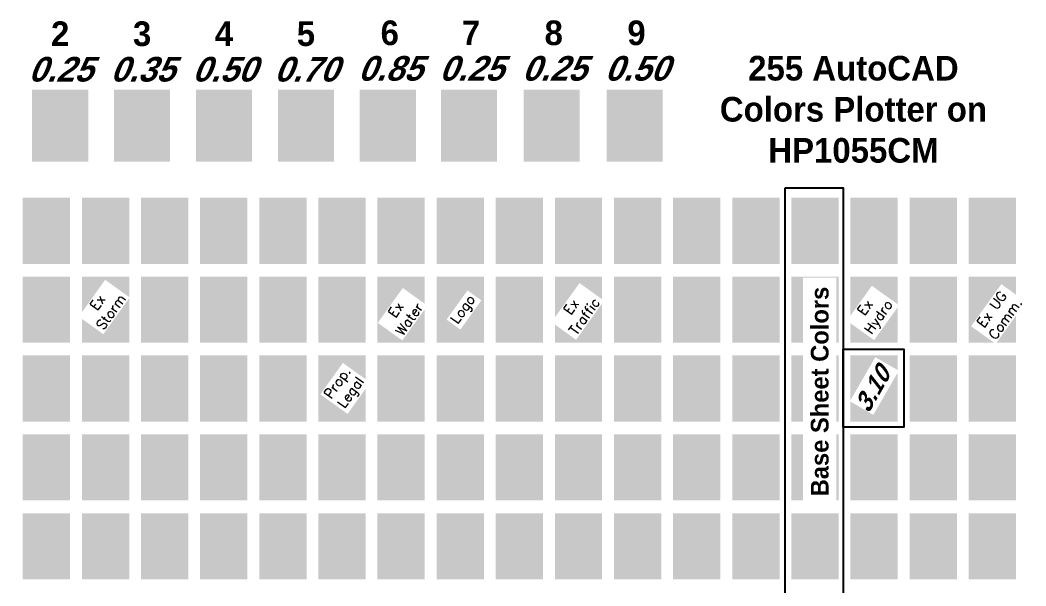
# Model space of a CAD drawing. Header units: inches. Extents: x -10 to 148, y -12 to 104.
# Drawn here: x 45.7 to 147.8, y 46.3 to 103.7 of the extents above; entities that cross this region are included whole.
import ezdxf
from ezdxf.enums import TextEntityAlignment as Align

# ---------------------------------------------------------------- set-up
doc = ezdxf.new("R2010")
doc.units = ezdxf.units.IN
doc.header["$MEASUREMENT"] = 0
doc.layers.add('GENERIC', color=216, linetype='Continuous')
doc.layers.add('text2', color=212, linetype='Continuous')
doc.styles.get("Standard").update_dxf_attribs({"font": 'bold.shx'})
doc.styles.add('style2', font='simplex.shx', dxfattribs={"height": 1})

# ---------------------------------------------------------------- blocks, each defined once
blk = doc.blocks.new('SWATCH')
at = {"color": 0}
blk.add_solid([(0, 0), (0, 6.7), (4.8, 0), (4.8, 6.7)], dxfattribs=at)

msp = doc.modelspace()

# ---------------------------------------------------------------- linework, layer by layer
at = {"color": 214}
msp.add_lwpolyline([(129.2691364416788, 70.32721486387999), (135.4110997578882, 70.32721486387999), (135.4110997578882, 62.42123125327572), (129.2691364416788, 62.42123125327572)], close=True, dxfattribs=at)
at = {"layer": 'GENERIC', "color": 2}
msp.add_solid([(46.95451696375537, 89.36808455114823), (46.95451696375537, 96.68058455114823), (52.64201696375537, 89.36808455114823), (52.64201696375537, 96.68058455114823)], dxfattribs=at)
at = {"layer": 'GENERIC', "color": 3}
msp.add_solid([(55.26701696375537, 89.36808455114823), (55.26701696375537, 96.68058455114823), (60.95451696375537, 89.36808455114823), (60.95451696375537, 96.68058455114823)], dxfattribs=at)
at = {"layer": 'GENERIC', "color": 4}
msp.add_solid([(63.57951696375537, 89.36808455114823), (63.57951696375537, 96.68058455114823), (69.26701696375538, 89.36808455114823), (69.26701696375538, 96.68058455114823)], dxfattribs=at)
at = {"layer": 'GENERIC', "color": 5}
msp.add_solid([(71.89201696375538, 89.36808455114823), (71.89201696375538, 96.68058455114823), (77.57951696375538, 89.36808455114823), (77.57951696375538, 96.68058455114823)], dxfattribs=at)
at = {"layer": 'GENERIC', "color": 6}
msp.add_solid([(80.20451696375538, 89.36808455114823), (80.20451696375538, 96.68058455114823), (85.89201696375538, 89.36808455114823), (85.89201696375538, 96.68058455114823)], dxfattribs=at)
at = {"layer": 'GENERIC', "color": 7}
msp.add_solid([(88.44504720900362, 89.36634412274448), (88.44504720900362, 96.67884412274448), (94.13254720900362, 89.36634412274448), (94.13254720900362, 96.67884412274448)], dxfattribs=at)
at = {"layer": 'GENERIC', "color": 8}
msp.add_solid([(96.84444983202528, 89.36634412274448), (96.84444983202528, 96.67884412274448), (102.5319498320253, 89.36634412274448), (102.5319498320253, 96.67884412274448)], dxfattribs=at)
at = {"layer": 'GENERIC', "color": 9}
msp.add_solid([(105.2438524550469, 89.36634412274448), (105.2438524550469, 96.67884412274448), (110.9313524550469, 89.36634412274448), (110.9313524550469, 96.67884412274448)], dxfattribs=at)

# ---------------------------------------------------------------- block references
at = {"layer": 'GENERIC', "color": 80}
msp.add_blockref('SWATCH', (46, 79), dxfattribs=at)
at = {"layer": 'GENERIC', "color": 90}
msp.add_blockref('SWATCH', (52, 79), dxfattribs=at)
at = {"layer": 'GENERIC', "color": 100}
msp.add_blockref('SWATCH', (58, 79), dxfattribs=at)
at = {"layer": 'GENERIC', "color": 110}
msp.add_blockref('SWATCH', (64, 79), dxfattribs=at)
at = {"layer": 'GENERIC', "color": 120}
msp.add_blockref('SWATCH', (70, 79), dxfattribs=at)
at = {"layer": 'GENERIC', "color": 130}
msp.add_blockref('SWATCH', (76, 79), dxfattribs=at)
at = {"layer": 'GENERIC', "color": 140}
msp.add_blockref('SWATCH', (82, 79), dxfattribs=at)
at = {"layer": 'GENERIC', "color": 150}
msp.add_blockref('SWATCH', (88, 79), dxfattribs=at)
at = {"layer": 'GENERIC', "color": 160}
msp.add_blockref('SWATCH', (94, 79), dxfattribs=at)
at = {"layer": 'GENERIC', "color": 170}
msp.add_blockref('SWATCH', (100, 79), dxfattribs=at)
at = {"layer": 'GENERIC', "color": 180}
msp.add_blockref('SWATCH', (106, 79), dxfattribs=at)
at = {"layer": 'GENERIC', "color": 190}
msp.add_blockref('SWATCH', (112, 79), dxfattribs=at)
at = {"layer": 'GENERIC', "color": 200}
msp.add_blockref('SWATCH', (118, 79), dxfattribs=at)
at = {"layer": 'GENERIC', "color": 210}
msp.add_blockref('SWATCH', (124, 79), dxfattribs=at)
at = {"layer": 'GENERIC', "color": 220}
msp.add_blockref('SWATCH', (130, 79), dxfattribs=at)
at = {"layer": 'GENERIC', "color": 230}
msp.add_blockref('SWATCH', (136, 79), dxfattribs=at)
at = {"layer": 'GENERIC', "color": 240}
msp.add_blockref('SWATCH', (142, 79), dxfattribs=at)
at = {"layer": 'GENERIC', "color": 82}
msp.add_blockref('SWATCH', (46, 71), dxfattribs=at)
at = {"layer": 'GENERIC', "color": 92}
msp.add_blockref('SWATCH', (52, 71), dxfattribs=at)
at = {"layer": 'GENERIC', "color": 102}
msp.add_blockref('SWATCH', (58, 71), dxfattribs=at)
at = {"layer": 'GENERIC', "color": 112}
msp.add_blockref('SWATCH', (64, 71), dxfattribs=at)
at = {"layer": 'GENERIC', "color": 122}
msp.add_blockref('SWATCH', (70, 71), dxfattribs=at)
at = {"layer": 'GENERIC', "color": 132}
msp.add_blockref('SWATCH', (76, 71), dxfattribs=at)
at = {"layer": 'GENERIC', "color": 142}
msp.add_blockref('SWATCH', (82, 71), dxfattribs=at)
at = {"layer": 'GENERIC', "color": 152}
msp.add_blockref('SWATCH', (88, 71), dxfattribs=at)
at = {"layer": 'GENERIC', "color": 162}
msp.add_blockref('SWATCH', (94, 71), dxfattribs=at)
at = {"layer": 'GENERIC', "color": 172}
msp.add_blockref('SWATCH', (100, 71), dxfattribs=at)
at = {"layer": 'GENERIC', "color": 182}
msp.add_blockref('SWATCH', (106, 71), dxfattribs=at)
at = {"layer": 'GENERIC', "color": 192}
msp.add_blockref('SWATCH', (112, 71), dxfattribs=at)
at = {"layer": 'GENERIC', "color": 202}
msp.add_blockref('SWATCH', (118, 71), dxfattribs=at)
at = {"layer": 'GENERIC', "color": 212}
msp.add_blockref('SWATCH', (124, 71), dxfattribs=at)
at = {"layer": 'GENERIC', "color": 222}
msp.add_blockref('SWATCH', (130, 71), dxfattribs=at)
at = {"layer": 'GENERIC', "color": 232}
msp.add_blockref('SWATCH', (136, 71), dxfattribs=at)
at = {"layer": 'GENERIC', "color": 242}
msp.add_blockref('SWATCH', (142, 71), dxfattribs=at)
at = {"layer": 'GENERIC', "color": 84}
msp.add_blockref('SWATCH', (46, 63), dxfattribs=at)
at = {"layer": 'GENERIC', "color": 94}
msp.add_blockref('SWATCH', (52, 63), dxfattribs=at)
at = {"layer": 'GENERIC', "color": 104}
msp.add_blockref('SWATCH', (58, 63), dxfattribs=at)
at = {"layer": 'GENERIC', "color": 114}
msp.add_blockref('SWATCH', (64, 63), dxfattribs=at)
at = {"layer": 'GENERIC', "color": 124}
msp.add_blockref('SWATCH', (70, 63), dxfattribs=at)
at = {"layer": 'GENERIC', "color": 134}
msp.add_blockref('SWATCH', (76, 63), dxfattribs=at)
at = {"layer": 'GENERIC', "color": 144}
msp.add_blockref('SWATCH', (82, 63), dxfattribs=at)
at = {"layer": 'GENERIC', "color": 154}
msp.add_blockref('SWATCH', (88, 63), dxfattribs=at)
at = {"layer": 'GENERIC', "color": 164}
msp.add_blockref('SWATCH', (94, 63), dxfattribs=at)
at = {"layer": 'GENERIC', "color": 174}
msp.add_blockref('SWATCH', (100, 63), dxfattribs=at)
at = {"layer": 'GENERIC', "color": 184}
msp.add_blockref('SWATCH', (106, 63), dxfattribs=at)
at = {"layer": 'GENERIC', "color": 194}
msp.add_blockref('SWATCH', (112, 63), dxfattribs=at)
at = {"layer": 'GENERIC', "color": 204}
msp.add_blockref('SWATCH', (118, 63), dxfattribs=at)
at = {"layer": 'GENERIC', "color": 214}
msp.add_blockref('SWATCH', (124, 63), dxfattribs=at)
at = {"layer": 'GENERIC', "color": 224}
msp.add_blockref('SWATCH', (130, 63), dxfattribs=at)
at = {"layer": 'GENERIC', "color": 234}
msp.add_blockref('SWATCH', (136, 63), dxfattribs=at)
at = {"layer": 'GENERIC', "color": 244}
msp.add_blockref('SWATCH', (142, 63), dxfattribs=at)
at = {"layer": 'GENERIC', "color": 86}
msp.add_blockref('SWATCH', (46, 55), dxfattribs=at)
at = {"layer": 'GENERIC', "color": 96}
msp.add_blockref('SWATCH', (52, 55), dxfattribs=at)
at = {"layer": 'GENERIC', "color": 106}
msp.add_blockref('SWATCH', (58, 55), dxfattribs=at)
at = {"layer": 'GENERIC', "color": 116}
msp.add_blockref('SWATCH', (64, 55), dxfattribs=at)
at = {"layer": 'GENERIC', "color": 126}
msp.add_blockref('SWATCH', (70, 55), dxfattribs=at)
at = {"layer": 'GENERIC', "color": 136}
msp.add_blockref('SWATCH', (76, 55), dxfattribs=at)
at = {"layer": 'GENERIC', "color": 146}
msp.add_blockref('SWATCH', (82, 55), dxfattribs=at)
at = {"layer": 'GENERIC', "color": 156}
msp.add_blockref('SWATCH', (88, 55), dxfattribs=at)
at = {"layer": 'GENERIC', "color": 166}
msp.add_blockref('SWATCH', (94, 55), dxfattribs=at)
at = {"layer": 'GENERIC', "color": 176}
msp.add_blockref('SWATCH', (100, 55), dxfattribs=at)
at = {"layer": 'GENERIC', "color": 186}
msp.add_blockref('SWATCH', (106, 55), dxfattribs=at)
at = {"layer": 'GENERIC', "color": 196}
msp.add_blockref('SWATCH', (112, 55), dxfattribs=at)
at = {"layer": 'GENERIC', "color": 206}
msp.add_blockref('SWATCH', (118, 55), dxfattribs=at)
at = {"layer": 'GENERIC', "color": 216}
msp.add_blockref('SWATCH', (124, 55), dxfattribs=at)
at = {"layer": 'GENERIC', "color": 226}
msp.add_blockref('SWATCH', (130, 55), dxfattribs=at)
at = {"layer": 'GENERIC', "color": 236}
msp.add_blockref('SWATCH', (136, 55), dxfattribs=at)
at = {"layer": 'GENERIC', "color": 246}
msp.add_blockref('SWATCH', (142, 55), dxfattribs=at)
at = {"layer": 'GENERIC', "color": 88}
msp.add_blockref('SWATCH', (46, 47), dxfattribs=at)
at = {"layer": 'GENERIC', "color": 98}
msp.add_blockref('SWATCH', (52, 47), dxfattribs=at)
at = {"layer": 'GENERIC', "color": 108}
msp.add_blockref('SWATCH', (58, 47), dxfattribs=at)
at = {"layer": 'GENERIC', "color": 118}
msp.add_blockref('SWATCH', (64, 47), dxfattribs=at)
at = {"layer": 'GENERIC', "color": 128}
msp.add_blockref('SWATCH', (70, 47), dxfattribs=at)
at = {"layer": 'GENERIC', "color": 138}
msp.add_blockref('SWATCH', (76, 47), dxfattribs=at)
at = {"layer": 'GENERIC', "color": 148}
msp.add_blockref('SWATCH', (82, 47), dxfattribs=at)
at = {"layer": 'GENERIC', "color": 158}
msp.add_blockref('SWATCH', (88, 47), dxfattribs=at)
at = {"layer": 'GENERIC', "color": 168}
msp.add_blockref('SWATCH', (94, 47), dxfattribs=at)
at = {"layer": 'GENERIC', "color": 178}
msp.add_blockref('SWATCH', (100, 47), dxfattribs=at)
at = {"layer": 'GENERIC', "color": 188}
msp.add_blockref('SWATCH', (106, 47), dxfattribs=at)
at = {"layer": 'GENERIC', "color": 198}
msp.add_blockref('SWATCH', (112, 47), dxfattribs=at)
at = {"layer": 'GENERIC', "color": 208}
msp.add_blockref('SWATCH', (118, 47), dxfattribs=at)
at = {"layer": 'GENERIC', "color": 218}
msp.add_blockref('SWATCH', (124, 47), dxfattribs=at)
at = {"layer": 'GENERIC', "color": 228}
msp.add_blockref('SWATCH', (130, 47), dxfattribs=at)
at = {"layer": 'GENERIC', "color": 238}
msp.add_blockref('SWATCH', (136, 47), dxfattribs=at)
at = {"layer": 'GENERIC', "color": 248}
msp.add_blockref('SWATCH', (142, 47), dxfattribs=at)

# ---------------------------------------------------------------- texts
at = {"layer": 'GENERIC', "color": 7}
for s, p in [('2', (49.79826696375537, 101.1002773442655)), ('3', (58.11076696375537, 101.1002773442655)), ('4', (66.42326696375537, 101.1002773442655)), ('5', (74.73576696375538, 101.1002773442655)), ('6', (83.24503484751098, 101.1898824113296)), ('7', (91.48556509275922, 101.1881419829258)), ('8', (99.88496771578087, 101.1881419829258)), ('9', (108.2843703388025, 101.1881419829258))]:
    msp.add_text(s, height=2.5, dxfattribs=at).set_placement(p, align=Align.CENTER)
at = {"layer": 'GENERIC', "color": 7, "oblique": 22}
for s, p in [('0.25', (49.79826696375537, 97.49308455114823)), ('0.35', (58.11076696375537, 97.49308455114823)), ('0.50', (66.42326696375537, 97.49308455114823)), ('0.70', (74.73576696375538, 97.49308455114823)), ('0.85', (83.24503484751098, 97.58268961821233)), ('0.25', (91.48556509275922, 97.58094918980858)), ('0.25', (99.88496771578087, 97.58094918980858)), ('0.50', (108.2843703388025, 97.58094918980858))]:
    msp.add_text(s, height=2.5, dxfattribs=at).set_placement(p, align=Align.CENTER)
at = {"layer": 'GENERIC', "color": 7, "insert": (130.2993714285103, 100.098592072714), "char_height": 2.5, "width": 29.86666666666667, "attachment_point": 2}
msp.add_mtext('255 AutoCAD Colors Plotter on HP1055CM', dxfattribs=at)

# ---------------------------------------------------------------- next in the draw order: wipeouts: each hides what was drawn before it
for points, layer in [([(128.56603927990773, 54.48107596487365), (128.56603927990773, 77.60750639975866), (125.1905167959499, 77.60750639975866), (125.1905167959499, 54.48107596487365)], 'GENERIC'), ([(132.32306440346127, 63.678652437030294), (134.90231530606758, 68.15616628192875), (132.51876361777502, 69.52920008068332), (129.9395127151688, 65.05168623578483)], 'GENERIC'), ([(41.36853002961342, 70.24290642412424), (46.04312125418094, 76.75852777590252), (43.28055970716805, 78.74051004095077), (38.60596848260052, 72.22488868917249)], 'text2'), ([(54.178374451827985, 71.85855116913451), (56.85432809819562, 75.58839617098383), (54.362605918536936, 77.37606644926265), (51.6866522721693, 73.64622144741331)], 'text2'), ([(102.15294178861501, 71.29612759914835), (104.99544856649932, 75.25812063015843), (102.50372638684064, 77.04579090843724), (99.66121960895636, 73.08379787742714)], 'text2'), ([(132.3969735507376, 71.25503792567298), (134.9341329208414, 74.79142623655503), (132.17157137382847, 76.77340850160327), (129.6344120037247, 73.2370201907212)], 'text2'), ([(144.73667826552912, 70.87914066614186), (147.8012558854357, 75.1506644026996), (145.30953370577694, 76.93833468097841), (142.2449560858704, 72.66681094442062)], 'text2'), ([(84.5202524315174, 71.22433542135991), (87.05741180162117, 74.76072373224198), (84.56568962196248, 76.54839401052075), (82.02853025185871, 73.0120056996387)], 'text2'), ([(90.41925887550184, 72.33408714077918), (92.54003541681395, 75.29010537875935), (91.13167070657208, 76.3005277099604), (89.01089416525997, 73.34450947198025)], 'text2'), ([(78.9612183306798, 63.77516916028323), (81.24854800350857, 66.96333542742416), (78.48598645649567, 68.9453176924724), (76.19865678366688, 65.75715142533144)], 'text2')]:
    msp.add_wipeout(points).dxf.layer = layer

# ---------------------------------------------------------------- next in the draw order: linework, layer by layer
at = {"color": 214}
msp.add_lwpolyline([(123.383918510777, 86.69468537674976), (129.2691364416788, 86.69468537674976), (129.2691364416788, 1.226017514632048), (123.383918510777, 1.226017514632048)], close=True, dxfattribs=at)

# ---------------------------------------------------------------- next in the draw order: texts
at = {"layer": 'GENERIC', "color": 7}
msp.add_text('Base Sheet Colors', height=1.8, rotation=90, dxfattribs=at).set_placement((127.7778885980431, 66.04429118231617), align=Align.CENTER)
at = {"layer": 'GENERIC', "color": 7, "oblique": 22}
msp.add_text('3.10', height=1.8, rotation=60.05610767965566, dxfattribs=at).set_placement((132.9955814135063, 65.8016982734321), align=Align.CENTER)
at = {"layer": 'text2', "char_height": 1, "width": 5.089576841724775, "attachment_point": 5, "rotation": 54.342691486162586, "style": 'style2'}
for s, insert in [('Ex Storm', (54.27049018518245, 74.61730880919859)), ('Logo', (90.77546479103695, 74.31730742536979)), ('Ex UG Comm.', (145.023105985653, 73.90873767356015)), ('Ex Water', (84.54297102673993, 73.88636471594036)), ('Ex Traffic', (102.3283340877279, 74.17095925379277)), ('Ex Hydro', (132.2842724622831, 74.01422321363813)), ('Prop. Legal', (78.72360239358774, 66.3602434263778))]:
    msp.add_mtext(s, dxfattribs=dict(at, insert=insert))

doc.saveas('drawing.dxf')
